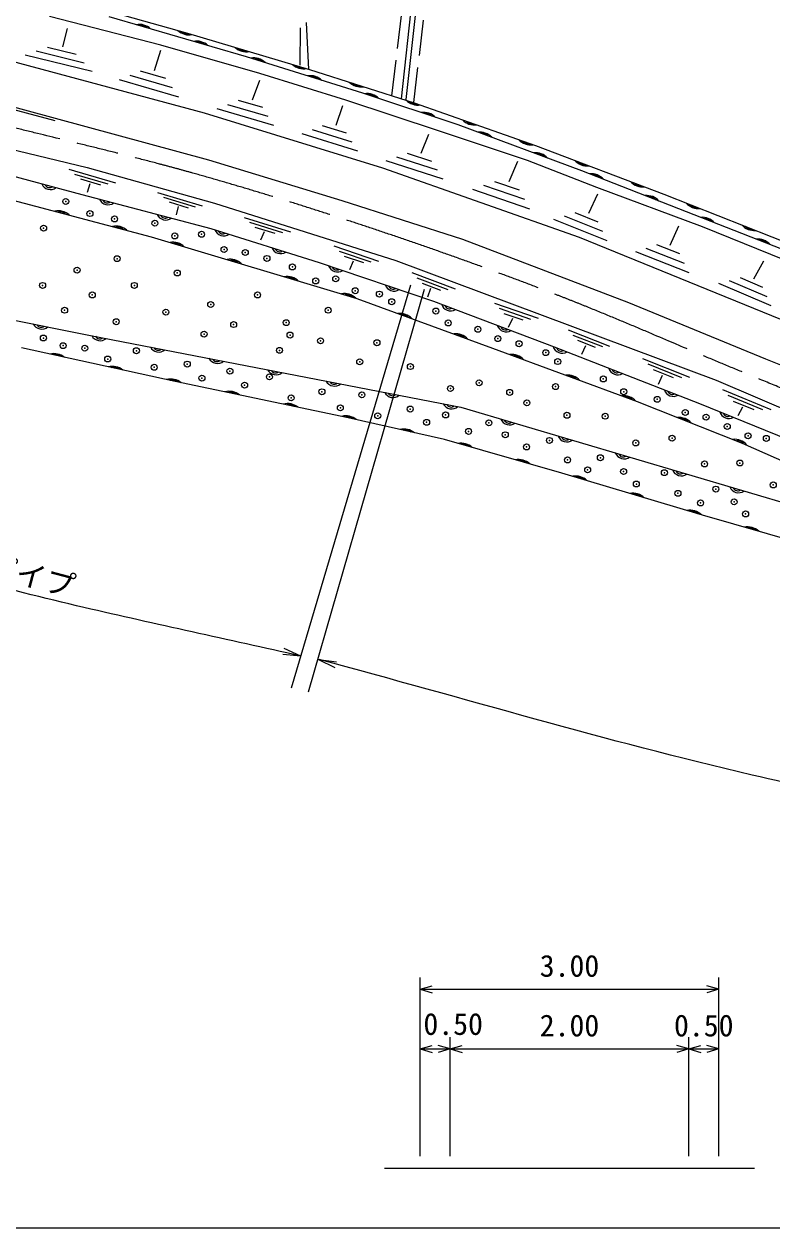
# Model space of a CAD drawing. Units: millimetres, scale not verified. Extents: x 40000 to 680000, y 20000 to 380000.
# Drawn here: x 174301 to 236960, y 205000 to 305893 of the extents above; entities that cross this region are included whole.
import ezdxf
from ezdxf.enums import TextEntityAlignment as Align

# ---------------------------------------------------------------- set-up
doc = ezdxf.new("R2010")
doc.units = ezdxf.units.MM
doc.header["$LTSCALE"] = 1000
doc.header["$PDMODE"] = 32
doc.header["$PDSIZE"] = 500
doc.linetypes.add('CHAIN', pattern=[18.5, 12, -1.5, 3.5, -1.5])
for name, color, linetype, lineweight in [('M-BGD', 7, 'Continuous', 13), ('M-BMK', 2, 'CHAIN', 13), ('M-BMK-HTXT', 7, 'Continuous', 13), ('M-STR-HTXT', 7, 'Continuous', 13), ('M-TTL-BAND', 7, 'Continuous', 13)]:
    doc.layers.add(name, color=color, linetype=linetype, lineweight=lineweight)
doc.styles.add('ＭＳ ゴシック', font='')
doc.styles.get('ＭＳ ゴシック').set_extended_font_data('MS Gothic')

msp = doc.modelspace()

# ---------------------------------------------------------------- linework, layer by layer
at = {"layer": 'M-BGD'}
for p, q in [((205917, 299630), (207982, 318662)), ((208416, 318521), (206289, 299566)), ((179724, 307448), (187999, 305124)), ((205598, 303847), (205959, 306825)), ((185766, 304124), (176428, 306541)), ((192923, 303156), (181431, 306499)), ((198172, 302080), (197952, 306011)), ((207746, 306232), (207392, 303253)), ((177541, 303981), (177925, 305530)), ((187999, 305124), (198219, 302089)), ((197439, 302446), (197450, 305584)), ((178656, 303341), (176255, 303933)), ((185237, 302007), (185753, 303700)), ((194061, 301762), (185766, 304124)), ((173186, 302806), (189392, 298466)), ((180000, 301914), (174399, 303296)), ((179328, 302628), (175327, 303615)), ((202672, 300109), (192923, 303156)), ((205118, 299883), (205478, 302854)), ((186186, 301319), (184058, 301943)), ((201258, 299510), (194061, 301762)), ((198219, 302089), (206992, 299291)), ((207274, 302260), (206925, 299321)), ((187261, 299775), (182294, 301231)), ((186724, 300547), (183176, 301587)), ((193426, 299553), (194062, 301198)), ((170640, 299687), (176918, 298006)), ((210675, 297442), (202672, 300109)), ((170597, 299491), (176866, 297813)), ((195232, 297401), (190489, 298782)), ((194766, 298146), (191378, 299133)), ((194301, 298892), (192268, 299484)), ((200441, 297419), (201005, 299064)), ((209113, 296928), (201258, 299510)), ((206992, 299291), (217140, 295711)), ((176918, 298006), (189747, 294507)), ((189392, 298466), (204334, 293852)), ((167253, 296849), (179595, 293883)), ((202274, 295229), (197606, 296686)), ((201795, 295986), (198461, 297026)), ((201316, 296742), (199316, 297366)), ((207577, 295072), (208201, 296668)), ((216474, 294456), (209113, 296928)), ((221025, 293600), (210675, 297442)), ((217140, 295711), (227893, 291644)), ((208937, 293638), (205523, 294732)), ((208462, 294389), (206414, 295045)), ((167931, 294598), (179135, 291610)), ((178046, 293719), (181955, 292598)), ((179595, 293883), (190252, 290880)), ((189747, 294507), (200929, 291120)), ((204334, 293852), (220814, 288029)), ((209412, 292887), (204632, 294418)), ((214939, 292711), (215659, 294416)), ((222297, 292204), (216474, 294456)), ((239937, 286185), (221025, 293600)), ((178532, 293316), (181324, 292516)), ((179019, 292913), (180694, 292433)), ((215803, 291980), (213755, 292685)), ((179135, 291610), (189956, 288756)), ((179808, 292511), (179592, 291783)), ((185490, 291770), (189224, 290649)), ((216689, 290375), (211909, 292018)), ((216246, 291177), (212832, 292351)), ((221608, 290044), (222376, 291652)), ((231142, 288908), (222297, 292204)), ((227893, 291644), (242013, 286060)), ((172942, 291256), (184957, 288067)), ((185970, 291377), (188637, 290577)), ((186450, 290985), (188051, 290505)), ((187215, 290591), (187055, 289894)), ((190252, 290880), (205441, 286082)), ((200929, 291120), (211039, 287878)), ((192739, 289683), (196612, 288476)), ((222781, 288510), (219580, 289790)), ((222397, 289302), (220477, 290070)), ((189956, 288756), (199025, 285911)), ((193193, 289284), (195959, 288422)), ((193647, 288885), (195307, 288368)), ((223165, 287718), (218684, 289510)), ((228436, 287363), (229157, 288983)), ((242183, 284403), (231142, 288908)), ((184957, 288067), (202189, 282892)), ((194410, 288476), (194112, 287796)), ((211039, 287878), (224932, 282553)), ((220814, 288029), (237679, 281162)), ((200263, 287294), (203995, 286033)), ((200696, 286871), (203363, 285970)), ((230037, 285045), (225556, 286800)), ((229637, 285836), (226436, 287090)), ((229237, 286627), (227316, 287379)), ((199025, 285911), (208593, 282674)), ((201130, 286448), (202730, 285908)), ((201863, 286016), (201565, 285288)), ((205441, 286082), (232286, 276048)), ((235452, 284549), (236292, 286061)), ((206781, 285060), (210418, 283695)), ((207213, 284624), (209811, 283649)), ((236209, 283813), (234321, 284613)), ((159339, 283876), (180015, 279778)), ((207645, 284188), (209203, 283603)), ((208366, 283735), (208102, 283012)), ((236908, 282271), (232502, 284138)), ((236559, 283042), (233411, 284375)), ((202189, 282892), (213553, 278731)), ((208593, 282674), (218729, 278833)), ((213705, 282502), (217367, 281240)), ((224932, 282553), (236431, 277845)), ((214108, 282075), (216724, 281174)), ((214512, 281648), (216081, 281108)), ((215217, 281214), (214857, 280474)), ((180015, 279778), (210887, 273785)), ((219896, 280257), (223360, 278907)), ((220281, 279823), (222755, 278858)), ((186958, 275945), (174074, 278746)), ((213553, 278731), (225663, 274250)), ((218729, 278833), (230893, 274103)), ((220665, 279388), (222150, 278809)), ((221334, 278937), (221003, 278212)), ((226125, 277879), (230053, 276308)), ((236431, 277845), (245925, 273986)), ((226568, 277408), (229374, 276286)), ((227012, 276937), (228696, 276263)), ((201442, 272904), (186958, 275945)), ((227776, 276436), (227423, 275696)), ((232286, 276048), (249645, 268650)), ((232820, 275266), (236881, 273584)), ((233267, 274784), (236167, 273583)), ((210887, 273785), (239980, 265169)), ((225663, 274250), (234466, 270782)), ((230893, 274103), (243199, 269088)), ((233713, 274302), (235453, 273581)), ((234494, 273780), (234092, 273055)), ((209525, 271063), (201442, 272904)), ((219368, 268262), (209525, 271063)), ((234466, 270782), (243855, 266621)), ((231131, 264741), (219368, 268262)), ((246496, 260340), (231131, 264741))]:
    msp.add_line(p, q, dxfattribs=at)
for centre, radius, start, end in [((183954, 304487), 1377, 46.78768, 100.77061), ((184126, 305076), 688, 46.78768, 100.77061), ((188138, 306400), 1415, 227.8181, 280.25404), ((187962, 305791), 706, 227.92115, 280.44855), ((188755, 303090), 1377, 46.78768, 100.77061), ((188927, 303680), 688, 46.78768, 100.77061), ((192933, 304939), 1377, 226.46797, 280.4509), ((192759, 304350), 688, 226.46797, 280.4509), ((193527, 301681), 1377, 45.65319, 99.63612), ((193710, 302267), 688, 45.65319, 99.63612), ((197726, 303515), 1377, 226.46797, 280.4509), ((197552, 302927), 688, 226.46797, 280.4509), ((198300, 300190), 1377, 45.65319, 99.63612), ((198483, 300776), 688, 45.65319, 99.63612), ((202519, 302005), 1377, 225.32007, 279.303), ((202332, 301421), 688, 225.32007, 279.303), ((203045, 298691), 1377, 44.57358, 98.55652), ((203239, 299273), 688, 44.57358, 98.55652), ((207324, 300560), 1459, 226.19124, 276.9282), ((207115, 299939), 728, 226.28198, 277.07841), ((207789, 297110), 1377, 44.57358, 98.55652), ((207983, 297692), 688, 44.57358, 98.55652), ((212034, 298813), 1377, 223.5755, 277.55843), ((211830, 298235), 688, 223.5755, 277.55843), ((212467, 295468), 1377, 42.64693, 96.62986), ((212680, 296043), 688, 42.64693, 96.62986), ((216749, 297150), 1377, 223.5755, 277.55843), ((216545, 296571), 688, 223.5755, 277.55843), ((217154, 293728), 1377, 42.64693, 96.62986), ((217368, 294303), 688, 42.64693, 96.62986), ((221458, 295390), 1377, 222.29343, 276.27636), ((221241, 294816), 688, 222.29343, 276.27636), ((221812, 291973), 1377, 41.59831, 95.58124), ((222036, 292545), 688, 41.59831, 95.58124), ((226135, 293621), 1377, 222.29343, 276.27636), ((176511, 292828), 801, 203.78657, 306.35059), ((176447, 292586), 400, 203.78657, 306.35059), ((225918, 293047), 688, 222.29343, 276.27636), ((181342, 291546), 801, 203.94199, 306.50601), ((181279, 291304), 400, 203.94199, 306.50601), ((226467, 290148), 1377, 41.59831, 95.58124), ((226691, 290719), 688, 41.59831, 95.58124), ((230814, 291808), 1377, 221.43142, 275.41435), ((230589, 291238), 688, 221.43142, 275.41435), ((177166, 288866), 1377, 48.14399, 102.12692), ((177323, 289459), 688, 48.14399, 102.12692), ((186177, 290271), 801, 203.94199, 306.50601), ((186113, 290029), 400, 203.94199, 306.50601), ((231122, 288323), 1377, 41.59831, 95.58124), ((231346, 288894), 688, 41.59831, 95.58124), ((181998, 287583), 1377, 48.14399, 102.12692), ((182156, 288176), 688, 48.14399, 102.12692), ((191022, 288947), 801, 201.30002, 303.86404), ((190947, 288708), 400, 201.30002, 303.86404), ((235464, 289970), 1377, 221.43142, 275.41435), ((235238, 289399), 688, 221.43142, 275.41435), ((186773, 286241), 1377, 46.29302, 100.27595), ((235777, 286498), 1377, 41.59831, 95.58124), ((236001, 287069), 688, 41.59831, 95.58124), ((186950, 286828), 688, 46.29302, 100.27595), ((195792, 287450), 801, 201.30002, 303.86404), ((195717, 287211), 400, 201.30002, 303.86404), ((191562, 284803), 1377, 46.29302, 100.27595), ((191738, 285390), 688, 46.29302, 100.27595), ((200564, 285919), 801, 200.02783, 302.59185), ((200483, 285682), 400, 200.02783, 302.59185), ((196351, 283364), 1377, 46.29302, 100.27595), ((196527, 283952), 688, 46.29302, 100.27595), ((205300, 284317), 801, 200.02783, 302.59185), ((205220, 284080), 400, 200.02783, 302.59185), ((201139, 281926), 1377, 46.29302, 100.27595), ((201316, 282514), 688, 46.29302, 100.27595), ((205779, 280271), 1377, 42.89595, 96.87888), ((205990, 280847), 688, 42.89595, 96.87888), ((210037, 282663), 801, 197.96392, 300.52794), ((209948, 282428), 400, 197.96392, 300.52794), ((175778, 281129), 801, 207.50707, 310.07109), ((175729, 280883), 400, 207.50707, 310.07109), ((214712, 280891), 801, 197.96392, 300.52794), ((214624, 280656), 400, 197.96392, 300.52794), ((180680, 280157), 800, 207.62666, 310.38556), ((180633, 279913), 400, 207.73212, 310.29614), ((210474, 278552), 1377, 42.89595, 96.87888), ((210685, 279128), 688, 42.89595, 96.87888), ((185589, 279206), 801, 207.73212, 310.29614), ((185541, 278960), 400, 207.73212, 310.29614), ((219392, 279117), 804, 197.75303, 299.83347), ((219300, 278880), 400, 197.46748, 300.03151), ((176817, 276894), 1377, 50.74376, 104.72669), ((176948, 277493), 688, 50.74376, 104.72669), ((190497, 278253), 801, 207.73212, 310.29614), ((190450, 278008), 400, 207.73212, 310.29614), ((215163, 276827), 1377, 42.70184, 96.68477), ((215376, 277402), 688, 42.70184, 96.68477), ((181703, 275831), 1377, 50.74376, 104.72669), ((181833, 276431), 688, 50.74376, 104.72669), ((195406, 277301), 801, 207.73212, 310.29614), ((195358, 277055), 400, 207.73212, 310.29614), ((219852, 275092), 1377, 42.70184, 96.68477), ((224051, 277301), 801, 197.46748, 300.03151), ((223960, 277068), 400, 197.46748, 300.03151), ((186589, 274750), 1395, 51.28941, 104.51682), ((186719, 275360), 697, 51.24404, 104.48994), ((200314, 276348), 801, 207.73212, 310.29614), ((200266, 276102), 400, 207.73212, 310.29614), ((220065, 275667), 688, 42.70184, 96.68477), ((191491, 273739), 1377, 51.15179, 105.13472), ((191617, 274340), 688, 51.15179, 105.13472), ((205223, 275395), 801, 207.73212, 310.29614), ((205175, 275149), 400, 207.73212, 310.29614), ((224541, 273356), 1377, 42.70184, 96.68477), ((224754, 273932), 688, 42.70184, 96.68477), ((228711, 275489), 801, 197.46748, 300.03151), ((228620, 275255), 400, 197.46748, 300.03151), ((196384, 272712), 1377, 51.15179, 105.13472), ((196510, 273312), 688, 51.15179, 105.13472), ((210131, 274442), 801, 207.73212, 310.29614), ((210083, 274196), 400, 207.73212, 310.29614), ((201274, 271727), 1336, 49.69435, 105.4815), ((201401, 272305), 668, 49.64216, 105.39507), ((214992, 273092), 801, 202.22138, 304.7854), ((214921, 272852), 400, 202.22138, 304.7854), ((229175, 271547), 1377, 41.5071, 95.49003), ((229400, 272118), 688, 41.5071, 95.49003), ((233363, 273637), 801, 196.54638, 299.11041), ((233269, 273405), 400, 196.54638, 299.11041), ((206132, 270577), 1377, 50.17975, 104.16268), ((206268, 271176), 688, 50.17975, 104.16268), ((210920, 269391), 1377, 47.12468, 101.10761), ((211088, 269981), 688, 47.12468, 101.10761), ((219786, 271672), 801, 202.22138, 304.7854), ((219715, 271432), 400, 202.22138, 304.7854), ((233848, 269812), 1283, 38.5307, 96.84593), ((234066, 270332), 644, 39.03756, 97.11909), ((215729, 268022), 1377, 47.12468, 101.10761), ((224580, 270252), 801, 202.22138, 304.7854), ((224509, 270012), 400, 202.22138, 304.7854), ((215897, 268612), 688, 47.12468, 101.10761), ((229374, 268833), 801, 202.22138, 304.7854), ((229303, 268592), 400, 202.22138, 304.7854), ((220516, 266638), 1377, 46.34505, 100.32799), ((220692, 267226), 688, 46.34505, 100.32799), ((225306, 265204), 1377, 46.34505, 100.32799), ((225482, 265792), 688, 46.34505, 100.32799), ((234168, 267413), 801, 202.22138, 304.7854), ((234097, 267173), 400, 202.22138, 304.7854), ((230096, 263770), 1377, 46.34505, 100.32799), ((230272, 264358), 688, 46.34505, 100.32799), ((234914, 262381), 1377, 47.02373, 101.00667), ((235083, 262971), 688, 47.02373, 101.00667)]:
    msp.add_arc(centre, radius, start, end, dxfattribs=at)
for p in [(177794, 291026), (179821, 290012), (181880, 289559), (175936, 288792), (185259, 289203), (186930, 288136), (189171, 288278), (191056, 286998), (192834, 286749), (182098, 286231), (194648, 286251), (196782, 285539), (178737, 285271), (187140, 285031), (198738, 284366), (200410, 284544), (175856, 283990), (183539, 283990), (202046, 283548), (204073, 283263), (180018, 283190), (189941, 282390), (193862, 283190), (205105, 282623), (177697, 281910), (186180, 281750), (199784, 281910), (208804, 281841), (182018, 280949), (191861, 280709), (196263, 280869), (209835, 280845), (212325, 280311), (175920, 279582), (189381, 279909), (196583, 279829), (199144, 279349), (213996, 279529), (177574, 278942), (179388, 278729), (183709, 278515), (195702, 278549), (203865, 279189), (215775, 279102), (218015, 278355), (181308, 277822), (187977, 277395), (202425, 277588), (219011, 277608), (185203, 277128), (189204, 276221), (191552, 276808), (194859, 276328), (206666, 277188), (192779, 275634), (210027, 275348), (212428, 275828), (218830, 275508), (222834, 276150), (196673, 274567), (199258, 275077), (202601, 274816), (214988, 275027), (224542, 275083), (227351, 274443), (200799, 273726), (206655, 273631), (216429, 274147), (229699, 273340), (203929, 273062), (208031, 272516), (209619, 273133), (213247, 272469), (219790, 273107), (222991, 273027), (231442, 272949), (233220, 272167), (211540, 271758), (214622, 271473), (228593, 271186), (234963, 271384), (236492, 271171), (216401, 270453), (218321, 270999), (225552, 270786), (219839, 269363), (222589, 269552), (221522, 268533), (224534, 268391), (227948, 268296), (231313, 269026), (234274, 269106), (225601, 267347), (237075, 267265), (229086, 266565), (232263, 266920), (230983, 265759), (233796, 265851), (234756, 264837)]:
    msp.add_point(p, dxfattribs=at)
at = {"layer": 'M-BMK'}
msp.add_open_spline([(264344, 265322), (260839, 266507), (257297, 267586), (253829, 268875), (247406, 271262), (241123, 274005), (234785, 276608), (229463, 278794), (224210, 281152), (218845, 283230), (213737, 285208), (208576, 287054), (203380, 288789), (198432, 290442), (193449, 291995), (188427, 293406), (182910, 294957), (177319, 296225), (171765, 297635)], degree=3, knots=[0, 0, 0, 0, 1, 1, 1, 2, 2, 2, 3, 3, 3, 4, 4, 4, 5, 5, 5, 6, 6, 6, 6], dxfattribs=at)
at = {"layer": 'M-BMK-HTXT'}
msp.add_lwpolyline([(204500, 210000), (207500, 210000), (210000, 210000), (230000, 210000), (232500, 210000), (235500, 210000)], dxfattribs=at)
at = {"layer": 'M-STR-HTXT'}
for p, q in [((196715, 250251), (206714, 284028)), ((207836, 283653), (198117, 249887)), ((197486, 252918), (196104, 253552)), ((197486, 252918), (195973, 253070)), ((198971, 252644), (200479, 252450)), ((198971, 252644), (200334, 251972)), ((207500, 211000), (207500, 226000)), ((232500, 211000), (232500, 226000)), ((207500, 225000), (208500, 225300)), ((207500, 225000), (232500, 225000)), ((207500, 225000), (208500, 224700)), ((232500, 225000), (231500, 225300)), ((232500, 225000), (231500, 224700)), ((207500, 211000), (207500, 221000)), ((210000, 211000), (210000, 221000)), ((210000, 211000), (210000, 221000)), ((230000, 211000), (230000, 221000)), ((230000, 211000), (230000, 221000)), ((232500, 211000), (232500, 221000)), ((207500, 220000), (208500, 220300)), ((207500, 220000), (210000, 220000)), ((207500, 220000), (208500, 219700)), ((210000, 220000), (209000, 220300)), ((210000, 220000), (209000, 219700)), ((210000, 220000), (211000, 220300)), ((210000, 220000), (230000, 220000)), ((210000, 220000), (211000, 219700)), ((230000, 220000), (229000, 220300)), ((230000, 220000), (229000, 219700)), ((230000, 220000), (231000, 220300)), ((230000, 220000), (232500, 220000)), ((230000, 220000), (231000, 219700)), ((232500, 220000), (231500, 220300)), ((232500, 220000), (231500, 219700))]:
    msp.add_line(p, q, dxfattribs=at)
for points, knots in [([(476253, 282561), (469486, 278561), (462888, 274259), (455951, 270560), (446927, 265750), (437589, 261546), (428271, 257334), (419390, 253319), (410491, 249317), (401379, 245859), (392782, 242595), (384103, 239465), (375210, 237121), (369255, 235551), (363155, 234577), (357078, 233574), (351257, 232613), (345432, 231454), (339538, 231209), (326590, 230669), (313620, 232044), (300711, 233179), (286062, 234467), (271453, 236318), (256936, 238665), (249678, 239838), (242462, 241294), (235300, 242957), (223111, 245787), (211117, 249402), (199026, 252625)], [0, 0, 0, 0, 1, 1, 1, 2, 2, 2, 3, 3, 3, 4, 4, 4, 5, 5, 5, 6, 6, 6, 7, 7, 7, 8, 8, 8, 9, 9, 9, 10, 10, 10, 10]), ([(197463, 252930), (191415, 254287), (185358, 255598), (179321, 257001), (172564, 258570), (165879, 260459), (159086, 261862), (155821, 262537), (152512, 262974), (149232, 263570), (147489, 263887), (145751, 264232), (144010, 264563)], [0, 0, 0, 0, 1, 1, 1, 2, 2, 2, 3, 3, 3, 4, 4, 4, 4])]:
    msp.add_open_spline(points, degree=3, knots=knots, dxfattribs=at)
at = {"layer": 'M-TTL-BAND'}
msp.add_line((40000, 205000), (579000, 205000), dxfattribs=at)

# ---------------------------------------------------------------- texts
at = {"layer": 'M-STR-HTXT', "style": 'ＭＳ ゴシック'}
msp.add_text('ガードパイプ', height=1833, rotation=345.256, dxfattribs=at).set_placement((163628, 261111), align=Align.BOTTOM_LEFT)
for s, p in [('3.00', (220000, 225500)), ('0.50', (210255, 220627)), ('2.00', (220000, 220500)), ('0.50', (231250, 220500))]:
    msp.add_text(s, height=1833, dxfattribs=at).set_placement(p, align=Align.BOTTOM_CENTER)

doc.saveas('drawing.dxf')
